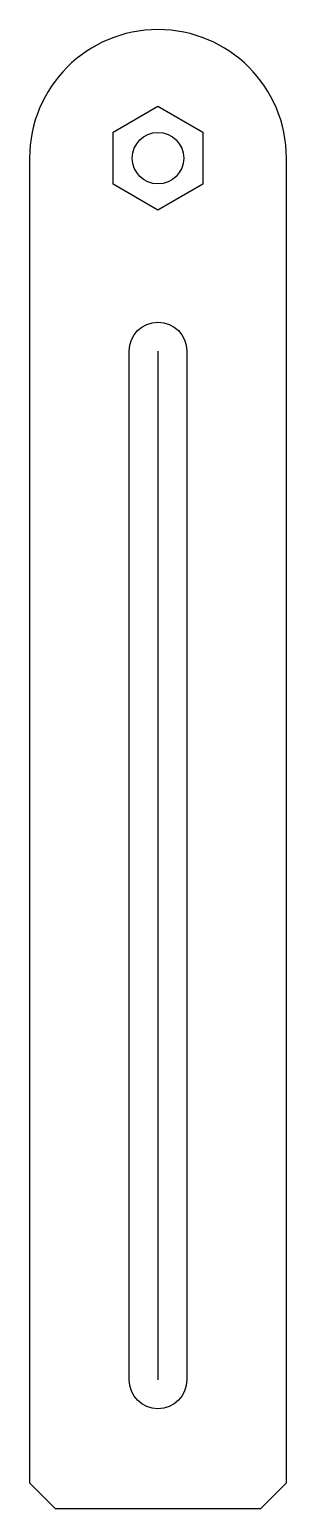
# Model space of a CAD drawing. Header units: millimetres. Extents: x -10 to 10, y -105 to 10.
import ezdxf

# ---------------------------------------------------------------- set-up
doc = ezdxf.new("R2010")
doc.units = ezdxf.units.MM
doc.layers.get('0').update_dxf_attribs({"linetype": 'CONTINUOUS'})

msp = doc.modelspace()

# ---------------------------------------------------------------- linework, layer by layer
msp.add_line((0, -15), (0, -95))
for points in [[(-8, -105), (0, -105), (8, -105), (10, -103), (10, 0, 1), (-10, 0), (-10, -103)], [(-2.25, -95), (-2.25, -15, -1), (2.25, -15), (2.25, -95, -1)]]:
    msp.add_lwpolyline(points, format="xyb", close=True)
msp.add_lwpolyline([(0, 4.04), (3.5, 2.02), (3.5, -2.02), (0, -4.04), (-3.5, -2.02), (-3.5, 2.02)], close=True)
msp.add_circle((0, 0), 2)

doc.saveas('drawing.dxf')
